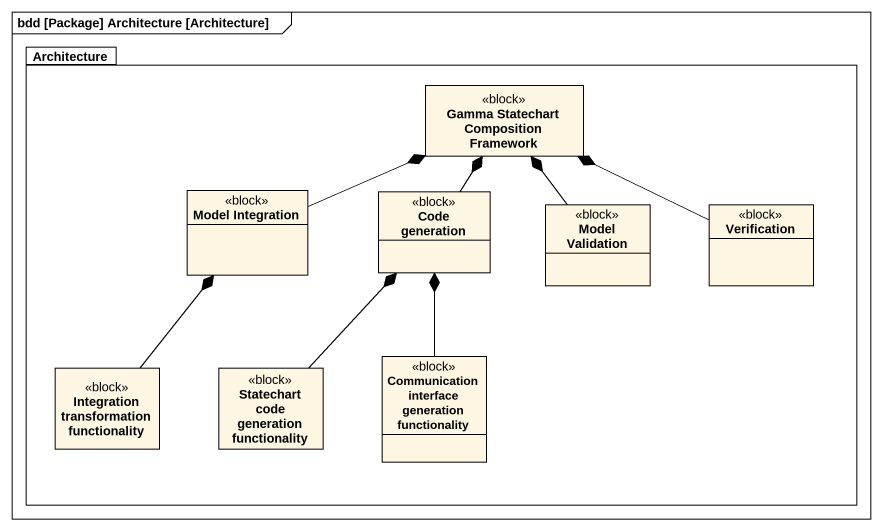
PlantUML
@startuml
mainframe bdd [Package] Architecture [Architecture]
hide circle
hide empty members
package Architecture {
  class "Gamma Statechart Composition Framework" as Gamma_Statechart <<block>>
  class "Model Integration" as Model_Integration <<block>>
  class "Code generation" as Code_generation <<block>>
  class "Model Validation" as Model_Validation <<block>>
  class Verification <<block>>
  class "Integration transformation functionality" as Integration_transformation <<block>>
  class "Statechart code generation functionality" as Statechart_code_generation <<block>>
  class "Communication interface generation functionality" as Communication_interface <<block>>
}
Model_Integration -right-* Gamma_Statechart
Code_generation -up-* Gamma_Statechart
Model_Validation -up-* Gamma_Statechart
Verification -left-* Gamma_Statechart
Integration_transformation -up-* Model_Integration
Statechart_code_generation -up-* Code_generation
Communication_interface -up-* Code_generation
@enduml
